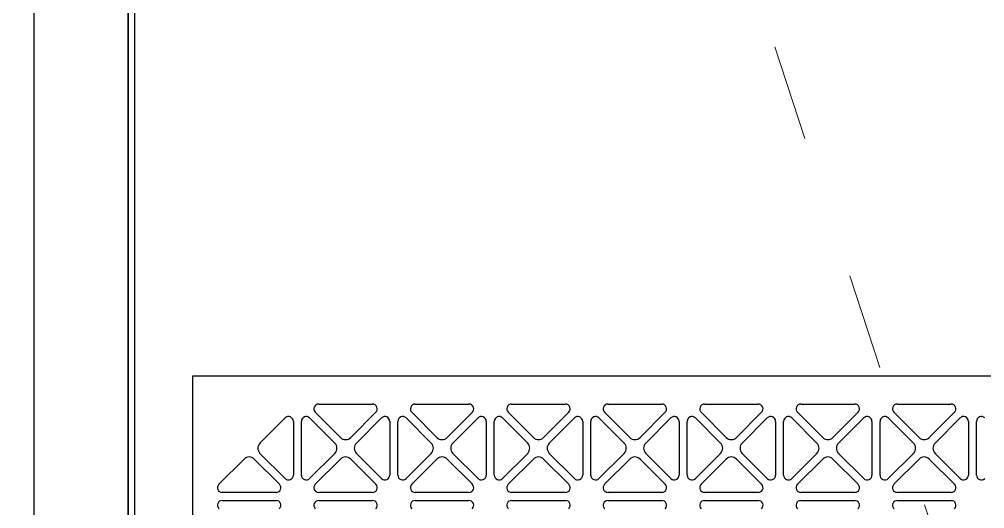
# Model space of a CAD drawing. Extents: x 59521 to 184406, y -1257 to 56672.
# Drawn here: x 88804.4 to 89044.6, y 15190 to 15311.8 of the extents above; entities that cross this region are included whole.
import ezdxf

# ---------------------------------------------------------------- set-up
doc = ezdxf.new("R2010")
doc.units = 0
doc.header["$MEASUREMENT"] = 0
doc.linetypes.add('ACAD_ISO03W100', pattern=[30, 12, -18])
doc.layers.get('0').update_dxf_attribs({"linetype": 'CONTINUOUS'})
doc.layers.add('4215-21678_0', color=7, linetype='CONTINUOUS')
doc.layers.add('THICK', color=7, linetype='CONTINUOUS', lineweight=0)

# ---------------------------------------------------------------- blocks, each defined once
blk = doc.blocks.new('ETRYRTERRTERWDDASW')
at = {"layer": 'THICK', "color": 1, "linetype": 'ACAD_ISO03W100', "ltscale": 2}
blk.add_line((214233.57, 51356.57), (213440.09, 48924.57), dxfattribs=at)
blk = doc.blocks.new('A$C5A9F4CD4')
at = {"layer": '4215-21678_0', "color": 87, "linetype": 'Continuous'}
for p, q in [((157.6, 2069), (157.6, 1234)), ((157.8, 1234), (157.8, 2069)), ((159.3, 2069), (159.3, 1234)), ((134.3, 1237), (134.3, 2066)), ((173.8, 1238.5), (173.8, 1418.5)), ((173.8, 1418.5), (613.8, 1418.5)), ((205.11, 1411.5), (218.49, 1411.5)), ((229.11, 1411.5), (242.49, 1411.5)), ((253.11, 1411.5), (266.49, 1411.5)), ((277.11, 1411.5), (290.49, 1411.5)), ((301.11, 1411.5), (314.49, 1411.5)), ((325.11, 1411.5), (338.49, 1411.5)), ((349.11, 1411.5), (362.49, 1411.5)), ((190.49, 1401.77), (196.75, 1408.04)), ((202.85, 1408.04), (209.11, 1401.77)), ((204.26, 1409.45), (210.53, 1403.19)), ((213.07, 1403.19), (219.34, 1409.45)), ((214.49, 1401.77), (220.75, 1408.04)), ((226.85, 1408.04), (233.11, 1401.77)), ((228.26, 1409.45), (234.53, 1403.19)), ((237.07, 1403.19), (243.34, 1409.45)), ((238.49, 1401.77), (244.75, 1408.04)), ((250.85, 1408.04), (257.11, 1401.77)), ((252.26, 1409.45), (258.53, 1403.19)), ((261.07, 1403.19), (267.34, 1409.45)), ((262.49, 1401.77), (268.75, 1408.04)), ((274.85, 1408.04), (281.11, 1401.77)), ((276.26, 1409.45), (282.53, 1403.19)), ((285.07, 1403.19), (291.34, 1409.45)), ((286.49, 1401.77), (292.75, 1408.04)), ((298.85, 1408.04), (305.11, 1401.77)), ((300.26, 1409.45), (306.53, 1403.19)), ((309.07, 1403.19), (315.34, 1409.45)), ((310.49, 1401.77), (316.75, 1408.04)), ((322.85, 1408.04), (329.11, 1401.77)), ((324.26, 1409.45), (330.53, 1403.19)), ((333.07, 1403.19), (339.34, 1409.45)), ((334.49, 1401.77), (340.75, 1408.04)), ((346.85, 1408.04), (353.11, 1401.77)), ((348.26, 1409.45), (354.53, 1403.19)), ((357.07, 1403.19), (363.34, 1409.45)), ((358.49, 1401.77), (364.75, 1408.04)), ((198.8, 1407.19), (198.8, 1393.81)), ((200.8, 1393.81), (200.8, 1407.19)), ((222.8, 1407.19), (222.8, 1393.81)), ((224.8, 1393.81), (224.8, 1407.19)), ((246.8, 1407.19), (246.8, 1393.81)), ((248.8, 1393.81), (248.8, 1407.19)), ((270.8, 1407.19), (270.8, 1393.81)), ((272.8, 1393.81), (272.8, 1407.19)), ((294.8, 1407.19), (294.8, 1393.81)), ((296.8, 1393.81), (296.8, 1407.19)), ((318.8, 1407.19), (318.8, 1393.81)), ((320.8, 1393.81), (320.8, 1407.19)), ((342.8, 1407.19), (342.8, 1393.81)), ((344.8, 1393.81), (344.8, 1407.19)), ((366.8, 1407.19), (366.8, 1393.81)), ((368.8, 1393.81), (368.8, 1407.19)), ((196.75, 1392.96), (190.49, 1399.23)), ((209.11, 1399.23), (202.85, 1392.96)), ((220.75, 1392.96), (214.49, 1399.23)), ((233.11, 1399.23), (226.85, 1392.96)), ((244.75, 1392.96), (238.49, 1399.23)), ((257.11, 1399.23), (250.85, 1392.96)), ((268.75, 1392.96), (262.49, 1399.23)), ((281.11, 1399.23), (274.85, 1392.96)), ((292.75, 1392.96), (286.49, 1399.23)), ((305.11, 1399.23), (298.85, 1392.96)), ((316.75, 1392.96), (310.49, 1399.23)), ((329.11, 1399.23), (322.85, 1392.96)), ((340.75, 1392.96), (334.49, 1399.23)), ((353.11, 1399.23), (346.85, 1392.96)), ((364.75, 1392.96), (358.49, 1399.23)), ((180.26, 1391.55), (186.53, 1397.81)), ((189.07, 1397.81), (195.34, 1391.55)), ((204.26, 1391.55), (210.53, 1397.81)), ((213.07, 1397.81), (219.34, 1391.55)), ((228.26, 1391.55), (234.53, 1397.81)), ((237.07, 1397.81), (243.34, 1391.55)), ((252.26, 1391.55), (258.53, 1397.81)), ((261.07, 1397.81), (267.34, 1391.55)), ((276.26, 1391.55), (282.53, 1397.81)), ((285.07, 1397.81), (291.34, 1391.55)), ((300.26, 1391.55), (306.53, 1397.81)), ((309.07, 1397.81), (315.34, 1391.55)), ((324.26, 1391.55), (330.53, 1397.81)), ((333.07, 1397.81), (339.34, 1391.55)), ((348.26, 1391.55), (354.53, 1397.81)), ((357.07, 1397.81), (363.34, 1391.55)), ((194.49, 1389.5), (181.11, 1389.5)), ((218.49, 1389.5), (205.11, 1389.5)), ((242.49, 1389.5), (229.11, 1389.5)), ((266.49, 1389.5), (253.11, 1389.5)), ((290.49, 1389.5), (277.11, 1389.5)), ((314.49, 1389.5), (301.11, 1389.5)), ((338.49, 1389.5), (325.11, 1389.5)), ((362.49, 1389.5), (349.11, 1389.5)), ((181.11, 1387.5), (194.49, 1387.5)), ((205.11, 1387.5), (218.49, 1387.5)), ((229.11, 1387.5), (242.49, 1387.5)), ((253.11, 1387.5), (266.49, 1387.5)), ((277.11, 1387.5), (290.49, 1387.5)), ((301.11, 1387.5), (314.49, 1387.5)), ((325.11, 1387.5), (338.49, 1387.5)), ((349.11, 1387.5), (362.49, 1387.5))]:
    blk.add_line(p, q, dxfattribs=at)
for centre, radius, start, end in [((205.11, 1410.3), 1.2, 90, 225), ((218.49, 1410.3), 1.2, 315, 90), ((229.11, 1410.3), 1.2, 90, 225), ((242.49, 1410.3), 1.2, 315, 90), ((253.11, 1410.3), 1.2, 90, 225), ((266.49, 1410.3), 1.2, 315, 90), ((277.11, 1410.3), 1.2, 90, 225), ((290.49, 1410.3), 1.2, 315, 90), ((301.11, 1410.3), 1.2, 90, 225), ((314.49, 1410.3), 1.2, 315, 90), ((325.11, 1410.3), 1.2, 90, 225), ((338.49, 1410.3), 1.2, 315, 90), ((349.11, 1410.3), 1.2, 90, 225), ((362.49, 1410.3), 1.2, 315, 90), ((197.6, 1407.19), 1.2, 0, 135), ((202, 1407.19), 1.2, 45, 180), ((221.6, 1407.19), 1.2, 0, 135), ((226, 1407.19), 1.2, 45, 180), ((245.6, 1407.19), 1.2, 0, 135), ((250, 1407.19), 1.2, 45, 180), ((269.6, 1407.19), 1.2, 0, 135), ((274, 1407.19), 1.2, 45, 180), ((293.6, 1407.19), 1.2, 0, 135), ((298, 1407.19), 1.2, 45, 180), ((317.6, 1407.19), 1.2, 0, 135), ((322, 1407.19), 1.2, 45, 180), ((341.6, 1407.19), 1.2, 0, 135), ((346, 1407.19), 1.2, 45, 180), ((365.6, 1407.19), 1.2, 0, 135), ((370, 1407.19), 1.2, 45, 180), ((211.8, 1404.46), 1.8, 225, 315), ((235.8, 1404.46), 1.8, 225, 315), ((259.8, 1404.46), 1.8, 225, 315), ((283.8, 1404.46), 1.8, 225, 315), ((307.8, 1404.46), 1.8, 225, 315), ((331.8, 1404.46), 1.8, 225, 315), ((355.8, 1404.46), 1.8, 225, 315), ((191.76, 1400.5), 1.8, 135, 225), ((207.84, 1400.5), 1.8, 315, 45), ((215.76, 1400.5), 1.8, 135, 225), ((231.84, 1400.5), 1.8, 315, 45), ((239.76, 1400.5), 1.8, 135, 225), ((255.84, 1400.5), 1.8, 315, 45), ((263.76, 1400.5), 1.8, 135, 225), ((279.84, 1400.5), 1.8, 315, 45), ((287.76, 1400.5), 1.8, 135, 225), ((303.84, 1400.5), 1.8, 315, 45), ((311.76, 1400.5), 1.8, 135, 225), ((327.84, 1400.5), 1.8, 315, 45), ((335.76, 1400.5), 1.8, 135, 225), ((351.84, 1400.5), 1.8, 315, 45), ((359.76, 1400.5), 1.8, 135, 225), ((187.8, 1396.54), 1.8, 45, 135), ((211.8, 1396.54), 1.8, 45, 135), ((235.8, 1396.54), 1.8, 45, 135), ((259.8, 1396.54), 1.8, 45, 135), ((283.8, 1396.54), 1.8, 45, 135), ((307.8, 1396.54), 1.8, 45, 135), ((331.8, 1396.54), 1.8, 45, 135), ((355.8, 1396.54), 1.8, 45, 135), ((197.6, 1393.81), 1.2, 225, 0), ((202, 1393.81), 1.2, 180, 315), ((221.6, 1393.81), 1.2, 225, 0), ((226, 1393.81), 1.2, 180, 315), ((245.6, 1393.81), 1.2, 225, 0), ((250, 1393.81), 1.2, 180, 315), ((269.6, 1393.81), 1.2, 225, 0), ((274, 1393.81), 1.2, 180, 315), ((293.6, 1393.81), 1.2, 225, 0), ((298, 1393.81), 1.2, 180, 315), ((317.6, 1393.81), 1.2, 225, 0), ((322, 1393.81), 1.2, 180, 315), ((341.6, 1393.81), 1.2, 225, 0), ((346, 1393.81), 1.2, 180, 315), ((365.6, 1393.81), 1.2, 225, 0), ((370, 1393.81), 1.2, 180, 315), ((181.11, 1390.7), 1.2, 135, 270), ((194.49, 1390.7), 1.2, 270, 45), ((205.11, 1390.7), 1.2, 135, 270), ((218.49, 1390.7), 1.2, 270, 45), ((229.11, 1390.7), 1.2, 135, 270), ((242.49, 1390.7), 1.2, 270, 45), ((253.11, 1390.7), 1.2, 135, 270), ((266.49, 1390.7), 1.2, 270, 45), ((277.11, 1390.7), 1.2, 135, 270), ((290.49, 1390.7), 1.2, 270, 45), ((301.11, 1390.7), 1.2, 135, 270), ((314.49, 1390.7), 1.2, 270, 45), ((325.11, 1390.7), 1.2, 135, 270), ((338.49, 1390.7), 1.2, 270, 45), ((349.11, 1390.7), 1.2, 135, 270), ((362.49, 1390.7), 1.2, 270, 45), ((181.11, 1386.3), 1.2, 90, 225), ((194.49, 1386.3), 1.2, 315, 90), ((205.11, 1386.3), 1.2, 90, 225), ((218.49, 1386.3), 1.2, 315, 90), ((229.11, 1386.3), 1.2, 90, 225), ((242.49, 1386.3), 1.2, 315, 90), ((253.11, 1386.3), 1.2, 90, 225), ((266.49, 1386.3), 1.2, 315, 90), ((277.11, 1386.3), 1.2, 90, 225), ((290.49, 1386.3), 1.2, 315, 90), ((301.11, 1386.3), 1.2, 90, 225), ((314.49, 1386.3), 1.2, 315, 90), ((325.11, 1386.3), 1.2, 90, 225), ((338.49, 1386.3), 1.2, 315, 90), ((349.11, 1386.3), 1.2, 90, 225), ((362.49, 1386.3), 1.2, 315, 90)]:
    blk.add_arc(centre, radius, start, end, dxfattribs=at)

msp = doc.modelspace()

# ---------------------------------------------------------------- block references
at = {"xscale": -1}
msp.add_blockref('ETRYRTERRTERWDDASW', (302984.075, -35310.041), dxfattribs=at)
at = {"color": 3}
msp.add_blockref('A$C5A9F4CD4', (88673.783, 13804.528), dxfattribs=at)

doc.saveas('drawing.dxf')
